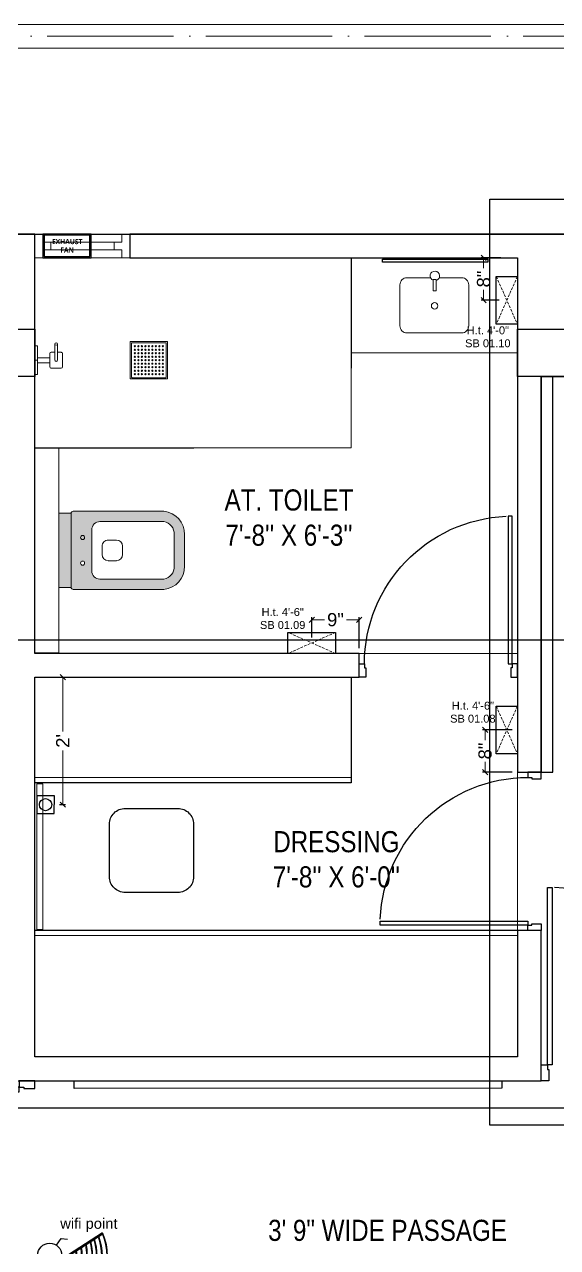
# Model space of a CAD drawing. Header units: millimetres. Extents: x 56222 to 3066687, y -650199 to -121287.
# Drawn here: x 131036.7 to 131137.8, y -182662.8 to -182430.9 of the extents above; entities that cross this region are included whole.
import ezdxf

# ---------------------------------------------------------------- set-up
doc = ezdxf.new("R2010")
doc.units = ezdxf.units.MM
doc.header["$MEASUREMENT"] = 0
doc.header["$PDMODE"] = 35
for name, pattern in [('ACAD_ISO04W100', [30, 24, -3, 0, -3]), ('DASHED', [0.75, 0.5, -0.25]), ('DASHED2', [0.375, 0.25, -0.125])]:
    doc.linetypes.add(name, pattern=pattern)
doc.layers.get('Defpoints').update_dxf_attribs({"color": 220})
for name, color, linetype, lineweight in [('$TD_AUDIT_GENERATED_(A0BDF17)', 32, 'Continuous', 30), ('COLUMN', 1, 'Continuous', 30), ('dim05', 1, 'Continuous', 13), ('el', 7, 'Continuous', 20), ('ELEC-wires', 1, 'DASHED2', 13), ('Electrical', 84, 'Continuous', 30), ('ELEVATION ( SPIRAL STAIR )', 250, 'Continuous', 9), ('FIRST FLOOR', 7, 'Continuous', 9), ('FIRST FLOOR ( DW_RAIL )', 7, 'Continuous', 9), ('FIRST FLOOR ( TEXT )', 7, 'Continuous', 9), ('FIRST FLOOR_( PLine )_', 251, 'Continuous', 30), ('FURNITURE', 32, 'Continuous', 9), ('GROUND FLOOR', 7, 'Continuous', 9), ('wall', 7, 'Continuous', 30), ('XX~SLAB ( BEAM )~ ( DIM )', 7, 'Continuous', 9)]:
    doc.layers.add(name, color=color, linetype=linetype, lineweight=lineweight)
for name, color, linetype in [('AR DOOR', 40, 'Continuous'), ('AR ELE-5', 134, 'Continuous'), ('Labels and Texts', 8, 'Continuous')]:
    doc.layers.add(name, color=color, linetype=linetype)
doc.layers.add('XX~SLAB ( PLINE )', color=251, linetype='Continuous', plot=False)
doc.styles.add('Arial', font='arial.ttf')
doc.styles.add('KATHA', font='swissc.ttf')
doc.styles.get("Standard").update_dxf_attribs({"font": 'arial.ttf', "height": 6})
doc.dimstyles.new('ISO-25', dxfattribs={"dimtxt": 2.5, "dimasz": 1, "dimexe": 0.5, "dimexo": 1, "dimtad": 0, "dimdec": 1, "dimlunit": 4, "dimtxsty": 'Standard', "dimblk": 'OBLIQUE', "dimcen": 2.5, "dimclrd": 1, "dimclre": 1, "dimclrt": 5, "dimadec": 0, "dimazin": 0, "dimtfac": 1, "dimtdec": 1, "dimtmove": 0, "dimatfit": 3, "dimfxl": 1, "dimlwd": -1, "dimarcsym": 0})

# ---------------------------------------------------------------- blocks, each defined once
blk = doc.blocks.new('A$C744D1EC1')
at = {"layer": 'FURNITURE'}
for p, q in [((-2.26, -0.39), (-2.26, 0)), ((-2.26, -0.39), (-2.26, 0)), ((0, -0.39), (0, 0)), ((0, -0.39), (0, 0)), ((2.26, -0.39), (2.26, 0)), ((2.26, -0.39), (2.26, 0)), ((-2.26, -0.39), (2.26, -0.39)), ((-2.26, -0.39), (2.26, -0.39)), ((-0.39, -0.39), (-0.39, -2.36)), ((0.39, -0.39), (0.39, -2.36)), ((-1.26, -2.56), (-1.26, -4.14)), ((-1.06, -2.36), (1.06, -2.36)), ((0, -3.15), (2.56, -3.15)), ((0, -3.55), (2.56, -3.55)), ((1.26, -2.56), (1.26, -3.15)), ((1.26, -3.55), (1.26, -4.14)), ((-1.06, -4.33), (1.06, -4.33))]:
    blk.add_line(p, q, dxfattribs=at)
for points in [[(-2.96, -15.14), (-2.96, -20.86, 0.414214), (-2.86, -20.96), (2.86, -20.96, 0.414214), (2.96, -20.86), (2.96, -15.14, 0.414214), (2.86, -15.04), (-2.86, -15.04, 0.414214)], [(-2.76, -15.34), (-2.76, -20.66, 0.414214), (-2.66, -20.76), (2.66, -20.76, 0.414214), (2.76, -20.66), (2.76, -15.34, 0.414214), (2.66, -15.24), (-2.66, -15.24, 0.414214)]]:
    blk.add_lwpolyline(points, format="xyb", close=True, dxfattribs=at)
for centre, radius in [((2.56, -3.35), 0.197), ((-2.21, -15.79), 0.0985), ((-2.21, -16.34), 0.0985), ((-2.21, -16.9), 0.0985), ((-2.21, -17.45), 0.0985), ((-1.66, -15.79), 0.0985), ((-1.66, -16.34), 0.0985), ((-1.66, -16.9), 0.0985), ((-1.66, -17.45), 0.0985), ((-1.1, -15.79), 0.0985), ((-1.1, -16.34), 0.0985), ((-1.1, -16.9), 0.0985), ((-1.1, -17.45), 0.0985), ((-0.55, -15.79), 0.0985), ((-0.55, -16.34), 0.0985), ((-0.55, -16.9), 0.0985), ((-0.55, -17.45), 0.0985), ((0, -15.79), 0.0985), ((0, -16.34), 0.0985), ((0, -16.9), 0.0985), ((0, -17.45), 0.0985), ((0.55, -15.79), 0.0985), ((0.55, -16.34), 0.0985), ((0.55, -16.9), 0.0985), ((0.55, -17.45), 0.0985), ((1.1, -15.79), 0.0985), ((1.1, -16.34), 0.0985), ((1.1, -16.9), 0.0985), ((1.1, -17.45), 0.0985), ((1.66, -15.79), 0.0985), ((1.66, -16.34), 0.0985), ((1.66, -16.9), 0.0985), ((1.66, -17.45), 0.0985), ((2.21, -15.79), 0.0985), ((2.21, -16.34), 0.0985), ((2.21, -16.9), 0.0985), ((2.21, -17.45), 0.0985), ((-2.21, -18), 0.0985), ((-2.21, -18.55), 0.0985), ((-2.21, -19.1), 0.0985), ((-1.66, -18), 0.0985), ((-1.66, -18.55), 0.0985), ((-1.66, -19.1), 0.0985), ((-1.1, -18), 0.0985), ((-1.1, -18.55), 0.0985), ((-1.1, -19.1), 0.0985), ((-0.55, -18), 0.0985), ((-0.55, -18.55), 0.0985), ((-0.55, -19.1), 0.0985), ((0, -18), 0.0985), ((0, -18.55), 0.0985), ((0, -19.1), 0.0985), ((0.55, -18), 0.0985), ((0.55, -18.55), 0.0985), ((0.55, -19.1), 0.0985), ((1.1, -18), 0.0985), ((1.1, -18.55), 0.0985), ((1.1, -19.1), 0.0985), ((1.66, -18), 0.0985), ((1.66, -18.55), 0.0985), ((1.66, -19.1), 0.0985), ((2.21, -18), 0.0985), ((2.21, -18.55), 0.0985), ((2.21, -19.1), 0.0985), ((-2.21, -19.66), 0.0985), ((-2.21, -20.21), 0.0985), ((-1.66, -19.66), 0.0985), ((-1.66, -20.21), 0.0985), ((-1.1, -19.66), 0.0985), ((-1.1, -20.21), 0.0985), ((-0.55, -19.66), 0.0985), ((-0.55, -20.21), 0.0985), ((0, -19.66), 0.0985), ((0, -20.21), 0.0985), ((0.55, -19.66), 0.0985), ((0.55, -20.21), 0.0985), ((1.1, -19.66), 0.0985), ((1.1, -20.21), 0.0985), ((1.66, -19.66), 0.0985), ((1.66, -20.21), 0.0985), ((2.21, -19.66), 0.0985), ((2.21, -20.21), 0.0985)]:
    blk.add_circle(centre, radius, dxfattribs=at)
for centre, start, end in [((-1.06, -2.56), 90, 180), ((0, -3.35), 90, 270), ((1.06, -2.56), 0, 90), ((-1.06, -4.14), 180, 270), ((1.06, -4.14), 270, 0)]:
    blk.add_arc(centre, 0.197, start, end, dxfattribs=at)
blk = doc.blocks.new('*U18')
for points in [[(0, 0), (0, 1120), (-30, 1120), (-30, 0)], [(40, 0), (0, 0), (0, -30), (-10, -30), (-10, -100), (40, -100)], [(-1160, 0), (-1120, 0), (-1120, -30), (-1110, -30), (-1110, -100), (-1160, -100)]]:
    blk.add_lwpolyline(points, close=True)
at = {"layer": 'AR ELE-5', "linetype": 'ByBlock', "ltscale": 15}
blk.add_arc((1.6, -0.7), 1121.6, 92.37301, 179.96526, dxfattribs=at)
blk = doc.blocks.new('*U19')
for points in [[(-1160, 0), (-1120, 0), (-1120, 30), (-1110, 30), (-1110, 100), (-1160, 100)], [(40, 0), (0, 0), (0, 30), (-10, 30), (-10, 100), (40, 100)], [(0, 0), (0, -1120), (-30, -1120), (-30, 0)]]:
    blk.add_lwpolyline(points, close=True)
at = {"layer": 'AR ELE-5', "linetype": 'ByBlock', "ltscale": 15}
blk.add_arc((1.6, 0.7), 1121.6, 180.03474, 267.62699, dxfattribs=at)
blk = doc.blocks.new('*U29')
for points in [[(-40, 0), (0, 0), (0, 30), (10, 30), (10, 100), (-40, 100)], [(1160, 0), (1120, 0), (1120, 30), (1110, 30), (1110, 100), (1160, 100)], [(0, 0), (0, -1120), (30, -1120), (30, 0)]]:
    blk.add_lwpolyline(points, close=True)
at = {"layer": 'AR ELE-5', "linetype": 'ByBlock', "ltscale": 15}
blk.add_arc((-1.6, 0.7), 1121.6, 272.37301, 359.96526, dxfattribs=at)
blk = doc.blocks.new('A$C3EC62B37')
at = {"layer": 'FURNITURE', "lineweight": 30, "ltscale": 0.25, "true_color": 0xffffff}
h = blk.add_hatch(color=7, dxfattribs=at)
h.dxf.hatch_style = 1
h.paths.add_polyline_path([(-12.22, 0), (-12.22, 2.35), (-26.26, 2.35), (-26.26, 0)])
h.paths.add_polyline_path([(-26.26, 2.35), (-12.22, 2.35, 0.414214), (-11.83, 2.74), (-11.83, 19.96, 0.388639), (-16.24, 23.87), (-22.38, 23.87, 0.379499), (-26.65, 19.96), (-26.65, 2.74, 0.414214)])
h.paths.add_polyline_path([(-15.35, 6.26), (-23.13, 6.26, -0.414214), (-24.7, 7.83), (-24.7, 19.96, -0.349567), (-22.37, 21.91), (-16.24, 21.91, -0.364948), (-13.78, 19.96), (-13.78, 7.83, -0.414214)], flags=16)
h.paths.add_polyline_path([(-18.46, 8.22), (-20.02, 8.22, -0.414214), (-21.2, 9.39), (-21.2, 10.96, -0.414214), (-20.02, 12.13), (-18.46, 12.13, -0.414214), (-17.28, 10.96), (-17.28, 9.39, -0.414214)], flags=0)
h.paths.add_polyline_path([(-22.06, 4.53, -1), (-21.27, 4.53, -1)], flags=16)
at = {"layer": 'FURNITURE', "color": 0, "linetype": 'ByBlock', "lineweight": -2}
for p, q in [((-22.24, 23.87), (-16.24, 23.87)), ((-22.24, 21.91), (-16.24, 21.91)), ((-26.65, 2.74), (-26.65, 19.96)), ((-24.7, 7.83), (-24.7, 19.96)), ((-13.78, 7.83), (-13.78, 19.96)), ((-11.83, 2.74), (-11.83, 19.96)), ((-20.02, 12.13), (-18.46, 12.13)), ((-21.2, 9.39), (-21.2, 10.96)), ((-17.28, 9.39), (-17.28, 10.96)), ((-20.02, 8.22), (-18.46, 8.22)), ((-23.13, 6.26), (-15.35, 6.26)), ((-26.26, 2.35), (-12.22, 2.35)), ((-26.26, 2.35), (-26.26, 0)), ((-12.22, 2.35), (-12.22, 0)), ((-26.26, 0), (-12.22, 0)), ((-26.26, 0), (-12.22, 0))]:
    blk.add_line(p, q, dxfattribs=at)
for centre in [(-21.66, 4.53), (-16.81, 4.53)]:
    blk.add_circle(centre, 0.391, dxfattribs=at)
for centre, radius, start, end in [((-22.31, 19.5), 4.37, 89.0873, 174.0395), ((-16.17, 19.5), 4.37, 5.9605, 90.9127), ((-22.31, 19.48), 2.44, 88.437, 168.6348), ((-16.17, 19.48), 2.44, 11.3652, 91.563), ((-20.02, 10.96), 1.17, 90, 180), ((-18.46, 10.96), 1.17, 0, 90), ((-20.02, 9.39), 1.17, 180, 270), ((-18.46, 9.39), 1.17, 270, 0), ((-23.13, 7.83), 1.57, 180, 270), ((-15.35, 7.83), 1.57, 270, 0), ((-26.26, 2.74), 0.391, 180, 270), ((-12.22, 2.74), 0.391, 270, 0)]:
    blk.add_arc(centre, radius, start, end, dxfattribs=at)
blk = doc.blocks.new('6616')
at = {"color": 242, "linetype": 'DASHED', "true_color": 0xcd2027}
for p, q in [((386784.79, -36915.77), (386775.78, -36911.78)), ((386784.79, -36911.78), (386775.78, -36915.77))]:
    blk.add_line(p, q, dxfattribs=at)
at = {"layer": 'ELEC-wires', "color": 5, "linetype": 'ByBlock', "lineweight": 30, "ltscale": 4}
blk.add_lwpolyline([(386775.78, -36911.78), (386784.79, -36911.78), (386784.79, -36915.77), (386775.78, -36915.77)], close=True, dxfattribs=at)
blk = doc.blocks.new('_Oblique')
at = {"layer": 'wall', "color": 0, "lineweight": -2}
blk.add_line((-0.5, -0.5), (0.5, 0.5), dxfattribs=at)
blk = doc.blocks.new('*D220')
at = {"layer": 'Defpoints', "color": 0, "lineweight": 30, "transparency": 16777216}
for p in [(131124.04, -182564.68), (131130.16, -182564.68), (131130.16, -182572.68)]:
    blk.add_point(p, dxfattribs=at)
at = {"layer": 'dim05', "color": 1, "linetype": 'Continuous', "lineweight": -2, "transparency": 16777216}
for p, q in [((131129.16, -182564.68), (131123.54, -182564.68)), ((131129.16, -182572.68), (131123.54, -182572.68))]:
    blk.add_line(p, q, dxfattribs=at)
at = {"layer": 'dim05', "color": 1, "linetype": 'Continuous', "transparency": 16777216}
for p, q in [((131124.04, -182564.68), (131124.04, -182566.62)), ((131124.04, -182572.68), (131124.04, -182570.75))]:
    blk.add_line(p, q, dxfattribs=at)
at = {"layer": 'dim05', "color": 1, "transparency": 16777216}
for p, rotation in [((131124.04, -182564.68), 90), ((131124.04, -182572.68), 270)]:
    blk.add_blockref('_Oblique', p, dxfattribs=dict(at, rotation=rotation))
at = {"layer": 'dim05', "color": 5, "lineweight": 25, "transparency": 16777216, "insert": (131124.04, -182568.68), "char_height": 2.5, "attachment_point": 5, "rotation": 90, "style": 'Arial'}
blk.add_mtext('8"', dxfattribs=at)
blk = doc.blocks.new('A$C1B9B2090')
at = {"layer": 'Electrical', "ltscale": 10}
blk.add_line((0, 4.97), (10.08, 4.97), dxfattribs=at)
at = {"layer": 'Electrical', "ltscale": 2}
for points in [[(0, 0), (10.08, 0), (10.08, 4.97), (0, 4.97)], [(0.25, 0.25), (9.83, 0.25), (9.83, 4.72), (0.25, 4.72)]]:
    blk.add_lwpolyline(points, close=True, dxfattribs=at)
at = {"layer": 'Electrical', "ltscale": 2, "insert": (1.5, 3.92), "char_height": 1.05, "width": 7.1646, "attachment_point": 1}
blk.add_mtext('\\pxqc;{\\fMalgun Gothic|b1|i0|c0|p34;\\W5.565;\\C0;\\W1;EXHAUST \\P\\W7.7995;\\W1;FAN}', dxfattribs=at)
blk = doc.blocks.new('*D191')
at = {"layer": 'Defpoints', "color": 0, "lineweight": 30, "transparency": 16777216}
for p in [(131100.16, -182543.8), (131091.16, -182548.19), (131100.16, -182550.18)]:
    blk.add_point(p, dxfattribs=at)
at = {"layer": 'dim05', "color": 1, "linetype": 'Continuous', "lineweight": -2, "transparency": 16777216}
for p, q in [((131091.16, -182547.19), (131091.16, -182543.3)), ((131100.16, -182549.18), (131100.16, -182543.3))]:
    blk.add_line(p, q, dxfattribs=at)
at = {"layer": 'dim05', "color": 1, "linetype": 'Continuous', "transparency": 16777216}
for p, q in [((131091.16, -182543.8), (131093.6, -182543.8)), ((131100.16, -182543.8), (131097.73, -182543.8))]:
    blk.add_line(p, q, dxfattribs=at)
at = {"layer": 'dim05', "color": 1, "transparency": 16777216, "rotation": 180}
blk.add_blockref('_Oblique', (131091.16, -182543.8), dxfattribs=at)
at = {"layer": 'dim05', "color": 1, "transparency": 16777216}
blk.add_blockref('_Oblique', (131100.16, -182543.8), dxfattribs=at)
at = {"layer": 'dim05', "color": 5, "lineweight": 25, "transparency": 16777216, "insert": (131095.66, -182543.8), "char_height": 2.5, "attachment_point": 5, "style": 'Arial'}
blk.add_mtext('9"', dxfattribs=at)
blk = doc.blocks.new('*D192')
at = {"layer": 'Defpoints', "color": 0, "lineweight": 30, "transparency": 16777216}
for p in [(131123.77, -182475.18), (131128.03, -182475.18), (131127.71, -182483.22)]:
    blk.add_point(p, dxfattribs=at)
at = {"layer": 'dim05', "color": 1, "linetype": 'Continuous', "lineweight": -2, "transparency": 16777216}
for p, q in [((131127.03, -182475.18), (131123.27, -182475.18)), ((131126.71, -182483.22), (131123.27, -182483.22))]:
    blk.add_line(p, q, dxfattribs=at)
at = {"layer": 'dim05', "color": 1, "linetype": 'Continuous', "transparency": 16777216}
for p, q in [((131123.77, -182475.18), (131123.77, -182477.14)), ((131123.77, -182483.22), (131123.77, -182481.27))]:
    blk.add_line(p, q, dxfattribs=at)
at = {"layer": 'dim05', "color": 1, "transparency": 16777216}
for p, rotation in [((131123.77, -182475.18), 90), ((131123.77, -182483.22), 270)]:
    blk.add_blockref('_Oblique', p, dxfattribs=dict(at, rotation=rotation))
at = {"layer": 'dim05', "color": 5, "lineweight": 25, "transparency": 16777216, "insert": (131123.77, -182479.2), "char_height": 2.5, "attachment_point": 5, "rotation": 90, "style": 'Arial'}
blk.add_mtext('8"', dxfattribs=at)
blk = doc.blocks.new('*D199')
at = {"layer": 'Defpoints', "color": 0, "lineweight": 30, "transparency": 16777216}
for p in [(131042.33, -182554.68), (131043.92, -182554.68), (131042.33, -182578.85)]:
    blk.add_point(p, dxfattribs=at)
at = {"layer": 'dim05', "color": 1, "linetype": 'Continuous', "lineweight": -2, "transparency": 16777216}
for p, q in [((131043.33, -182554.68), (131044.42, -182554.68)), ((131043.33, -182578.85), (131044.42, -182578.85))]:
    blk.add_line(p, q, dxfattribs=at)
at = {"layer": 'dim05', "color": 1, "linetype": 'Continuous', "transparency": 16777216}
for p, q in [((131043.92, -182554.68), (131043.92, -182564.97)), ((131043.92, -182578.85), (131043.92, -182568.56))]:
    blk.add_line(p, q, dxfattribs=at)
at = {"layer": 'dim05', "color": 1, "transparency": 16777216}
for p, rotation in [((131043.92, -182554.68), 90), ((131043.92, -182578.85), 270)]:
    blk.add_blockref('_Oblique', p, dxfattribs=dict(at, rotation=rotation))
at = {"layer": 'dim05', "color": 5, "lineweight": 25, "transparency": 16777216, "insert": (131043.92, -182566.77), "char_height": 2.5, "attachment_point": 5, "rotation": 90, "style": 'Arial'}
blk.add_mtext("2'", dxfattribs=at)
blk = doc.blocks.new('WIFI')
at = {"layer": '$TD_AUDIT_GENERATED_(A0BDF17)', "lineweight": 13, "true_color": 0xc7c8ca}
h = blk.add_hatch(color=9, dxfattribs=at)
h.dxf.hatch_style = 1
h.paths.add_polyline_path([(3320075.15, -510037.5), (3320075.24, -510037.64, -0.206837), (3320083.72, -510037.64), (3320083.82, -510037.5, 0.208331)])
h.paths.add_polyline_path([(3320075.66, -510038.29), (3320075.76, -510038.44, -0.179121), (3320083.18, -510038.42), (3320083.28, -510038.28, 0.181041)])
h.paths.add_polyline_path([(3320076.19, -510039.11), (3320076.29, -510039.25, -0.151306), (3320082.61, -510039.23), (3320082.71, -510039.09, 0.153663)])
h.paths.add_polyline_path([(3320076.65, -510039.81), (3320076.74, -510039.95, -0.127939), (3320082.13, -510039.93), (3320082.23, -510039.78, 0.130675)])
h.paths.add_polyline_path([(3320077.21, -510040.67), (3320077.31, -510040.82, -0.099586), (3320081.53, -510040.79), (3320081.63, -510040.64, 0.102799)])
h.paths.add_polyline_path([(3320077.79, -510041.56), (3320077.89, -510041.71, -0.070714), (3320080.9, -510041.69), (3320081.01, -510041.54, 0.074439)])
h.paths.add_polyline_path([(3320080.36, -510042.46, 0.045415), (3320078.39, -510042.48), (3320078.5, -510042.64, -0.041129), (3320080.25, -510042.62)])
at = {"layer": '$TD_AUDIT_GENERATED_(A0BDF17)', "color": 5, "lineweight": 53}
for q in [(3320075.15, -510037.5), (3320083.82, -510037.5)]:
    blk.add_line((3320079.34, -510043.93), q, dxfattribs=at)
at = {"layer": '$TD_AUDIT_GENERATED_(A0BDF17)', "lineweight": 13}
for centre, radius, start, end in [((3320079.48, -510047.46), 10.86, 66.4636, 113.5364), ((3320079.48, -510048.46), 10.86, 69.5551, 110.602), ((3320079.48, -510048.46), 10.69, 69.7839, 110.4045), ((3320079.48, -510049.45), 10.86, 72.6901, 107.6338), ((3320079.48, -510049.45), 10.69, 72.9716, 107.3874), ((3320079.48, -510050.29), 10.86, 75.3462, 105.1259), ((3320079.48, -510051.29), 10.86, 78.5929, 102.0702), ((3320079.48, -510051.29), 10.69, 78.9794, 101.7278), ((3320079.48, -510052.28), 10.86, 81.9217, 98.9505), ((3320079.48, -510052.28), 10.69, 82.3715, 98.5509), ((3320079.48, -510053.28), 10.86, 85.3513, 95.7524), ((3320079.48, -510053.28), 10.69, 85.8705, 95.2913)]:
    blk.add_arc(centre, radius, start, end, dxfattribs=at)
at = {"layer": '$TD_AUDIT_GENERATED_(A0BDF17)', "color": 252, "lineweight": 13, "true_color": 0x939598}
blk.add_arc((3320079.48, -510047.46), 10.69, 66.6419, 113.3863, dxfattribs=at)
at = {"layer": 'Labels and Texts', "lineweight": 13}
blk.add_arc((3320079.48, -510050.29), 10.69, 75.6739, 104.837, dxfattribs=at)

msp = doc.modelspace()

# ---------------------------------------------------------------- linework, layer by layer
at = {"layer": 'COLUMN'}
for points in [[(131029.664, -182488.684), (131038.664, -182488.684), (131038.664, -182497.684), (131029.664, -182497.684)], [(131130.164, -182488.684), (131139.164, -182488.684), (131139.164, -182497.684), (131130.164, -182497.684)]]:
    msp.add_lwpolyline(points, close=True, dxfattribs=at)
at = {"layer": 'ELEVATION ( SPIRAL STAIR )', "color": 5}
msp.add_lwpolyline([(131039.015, -182574.875), (131040.165, -182574.875), (131040.165, -182602.494), (131039.015, -182602.494)], close=True, dxfattribs=at)
at = {"layer": 'FIRST FLOOR'}
for p, q in [((130875.164, -182470.684), (131275.664, -182470.684)), ((131038.664, -182550.184), (131038.664, -182470.684)), ((131056.664, -182475.184), (131056.664, -182470.684)), ((131038.664, -182475.184), (131130.164, -182475.184)), ((131130.164, -182626.684), (131130.164, -182475.184)), ((131134.664, -182572.684), (131134.664, -182497.684)), ((131038.664, -182550.184), (131130.164, -182550.184)), ((131100.164, -182554.684), (131100.164, -182550.184)), ((131038.664, -182554.684), (131100.164, -182554.684)), ((131038.664, -182554.684), (131038.664, -182626.684)), ((131130.164, -182572.684), (131134.664, -182572.684)), ((131130.164, -182602.684), (131134.664, -182602.684)), ((131134.664, -182631.184), (131134.664, -182602.684)), ((131038.664, -182626.684), (131130.164, -182626.684)), ((131034.164, -182631.184), (131134.664, -182631.184))]:
    msp.add_line(p, q, dxfattribs=at)
at = {"layer": 'FIRST FLOOR ( DW_RAIL )'}
msp.add_lwpolyline([(131056.664, -182470.684), (131055.164, -182470.684), (131055.164, -182472.184), (131053.664, -182472.184), (131053.664, -182473.684), (131041.664, -182473.684), (131041.664, -182472.184), (131040.164, -182472.184), (131040.164, -182470.684), (131038.664, -182470.684), (131038.664, -182475.184), (131040.164, -182475.184), (131040.164, -182473.684), (131041.664, -182473.684), (131041.664, -182472.184), (131053.664, -182472.184), (131053.664, -182473.684), (131055.164, -182473.684), (131055.164, -182475.184), (131056.664, -182475.184), (131056.664, -182470.684), (131038.664, -182470.684), (131038.664, -182475.184), (131056.664, -182475.184)], close=True, dxfattribs=at)
at = {"layer": 'FIRST FLOOR_( PLine )_'}
for p, q in [((131038.664, -182470.684), (130875.164, -182470.684)), ((131038.664, -182550.184), (131038.664, -182470.684)), ((131100.164, -182550.184), (131038.664, -182550.184)), ((131100.164, -182554.684), (131100.164, -182550.184)), ((131038.664, -182626.684), (131038.664, -182554.684)), ((131038.664, -182554.684), (131100.164, -182554.684)), ((131134.664, -182602.684), (131130.164, -182602.684)), ((131130.164, -182602.684), (131130.164, -182626.684)), ((131134.664, -182631.184), (131134.664, -182602.684)), ((131130.164, -182626.684), (131038.664, -182626.684)), ((131034.164, -182631.184), (131134.664, -182631.184))]:
    msp.add_line(p, q, dxfattribs=at)
msp.add_lwpolyline([(131139.164, -182475.184), (131170.664, -182475.184), (131170.664, -182470.684), (131056.664, -182470.684), (131056.664, -182475.184), (131130.164, -182475.184), (131130.164, -182572.684), (131134.664, -182572.684), (131134.664, -182497.684), (131139.164, -182497.684)], close=True, dxfattribs=at)
at = {"layer": 'FURNITURE'}
for p, q in [((131098.664, -182511.184), (131098.664, -182475.184)), ((131130.164, -182475.184), (131098.664, -182475.184)), ((131098.664, -182475.184), (131098.664, -182491.991)), ((131130.164, -182493.19), (131130.164, -182475.184)), ((131098.664, -182493.19), (131130.164, -182493.19)), ((131098.664, -182511.184), (131038.664, -182511.184)), ((131098.665, -182573.684), (131038.664, -182573.684)), ((131130.164, -182603.684), (131038.664, -182603.684))]:
    msp.add_line(p, q, dxfattribs=at)
at = {"layer": 'FURNITURE', "color": 5, "lineweight": 30, "ltscale": 10000}
for p, q in [((131098.664, -182475.184), (131098.664, -182496.095)), ((131038.664, -182511.184), (131068.772, -182511.184))]:
    msp.add_line(p, q, dxfattribs=at)
at = {"layer": 'FURNITURE', "lineweight": 30}
for p, q in [((131098.665, -182554.736), (131098.665, -182574.736)), ((131098.665, -182574.684), (131038.664, -182574.684)), ((131130.164, -182602.684), (131038.664, -182602.684))]:
    msp.add_line(p, q, dxfattribs=at)
at = {"layer": 'FURNITURE', "color": 5, "lineweight": 30, "ltscale": 10000}
msp.add_lwpolyline([(131104.578, -182475.439), (131124.546, -182475.439), (131124.546, -182475.998), (131104.578, -182475.998)], close=True, dxfattribs=at)
at = {"layer": 'FURNITURE'}
msp.add_lwpolyline([(131115.333, -182478.958), (131119.604, -182478.958, -0.4142136), (131120.937, -182480.29), (131120.937, -182488.09, -0.4142136), (131119.605, -182489.422), (131109.223, -182489.422, -0.4142136), (131107.891, -182488.09), (131107.891, -182480.29, -0.4142136), (131109.223, -182478.958), (131113.697, -182478.958)], format="xyb", dxfattribs=at)
msp.add_lwpolyline([(131115.333, -182478.958), (131119.604, -182478.958, -0.4142136), (131120.937, -182480.29), (131120.937, -182488.09, -0.4142136), (131119.605, -182489.422), (131109.223, -182489.422, -0.4142136), (131107.891, -182488.09), (131107.891, -182480.29, -0.4142136), (131109.223, -182478.958), (131113.697, -182478.958)], format="xyb", dxfattribs=at)
for points in [[(131114.202, -182479.311), (131114.202, -182481.413), (131114.738, -182481.413), (131114.738, -182479.311)], [(131114.202, -182479.311), (131114.202, -182481.413), (131114.738, -182481.413), (131114.738, -182479.311)], [(131043.164, -182550.09), (131038.664, -182550.09), (131038.664, -182511.184), (131043.164, -182511.184)]]:
    msp.add_lwpolyline(points, close=True, dxfattribs=at)
at = {"layer": 'FURNITURE', "lineweight": 30}
for points in [[(131136.914, -182497.684), (131134.664, -182497.684), (131134.664, -182572.684), (131136.914, -182572.684)], [(131046.113, -182631.207), (131127.215, -182631.184), (131127.215, -182632.628), (131046.113, -182632.651)]]:
    msp.add_lwpolyline(points, close=True, dxfattribs=at)
msp.add_lwpolyline([(131055.788, -182579.555), (131065.756, -182579.555, -0.4142136), (131068.756, -182582.555), (131068.756, -182592.511, -0.4142136), (131065.756, -182595.511), (131055.788, -182595.511, -0.4142136), (131052.788, -182592.511), (131052.788, -182582.555, -0.4142136)], format="xyb", close=True, dxfattribs=at)
at = {"layer": 'FURNITURE', "color": 1, "lineweight": 30, "ltscale": 4}
msp.add_lwpolyline([(131042.741, -182662.398), (131043.66, -182661.073), (131044.843, -182661.26)], dxfattribs=at)
at = {"layer": 'FURNITURE'}
msp.add_circle((131114.47, -182484.267), 0.613, dxfattribs=at)
msp.add_circle((131114.47, -182484.267), 0.613, dxfattribs=at)
at = {"layer": 'FURNITURE', "color": 1, "lineweight": 30, "ltscale": 4}
msp.add_circle((131041.457, -182664.296), 2.291, dxfattribs=at)
at = {"layer": 'FURNITURE'}
msp.add_arc((131114.515, -182478.595), 0.895, 284.4676, 249.53074, dxfattribs=at)
msp.add_arc((131114.515, -182478.595), 0.895, 284.4676, 249.53074, dxfattribs=at)
at = {"layer": 'GROUND FLOOR'}
for p, q in [((130775.414, -182430.934), (131275.664, -182430.934)), ((130779.914, -182435.434), (131275.664, -182435.434))]:
    msp.add_line(p, q, dxfattribs=at)
at = {"layer": 'GROUND FLOOR', "color": 1, "linetype": 'ACAD_ISO04W100'}
msp.add_lwpolyline([(131275.664, -182433.184), (130777.664, -182433.184), (130777.664, -182895.684), (131275.664, -182895.684)], dxfattribs=at)
at = {"layer": 'XX~SLAB ( BEAM )~ ( DIM )', "lineweight": 30}
for points in [[(131124.922, -182464.055), (131294.599, -182464.055), (131294.599, -182639.612), (131124.922, -182639.612)], [(131032.246, -182547.599), (131140.339, -182547.599), (131140.339, -182636.367), (131032.246, -182636.367)]]:
    msp.add_lwpolyline(points, close=True, dxfattribs=at)
at = {"layer": 'XX~SLAB ( BEAM )~ ( DIM )', "color": 6, "lineweight": 30}
msp.add_lwpolyline([(131039.006, -182580.507), (131042.324, -182580.507), (131042.341, -182577.197), (131039.023, -182577.197)], close=True, dxfattribs=at)
msp.add_circle((131040.678, -182578.852), 1.155, dxfattribs=at)
at = {"layer": 'XX~SLAB ( PLINE )'}
msp.add_lwpolyline([(130870.664, -182470.684), (131275.664, -182470.684), (131275.664, -182781.184), (131266.664, -182781.184), (131246.859, -182781.184), (131206.522, -182781.184), (131181.164, -182781.184), (131038.664, -182781.184), (131038.664, -182817.184), (130870.664, -182817.184)], close=True, dxfattribs=at)

# ---------------------------------------------------------------- block references
at = {"xscale": 0.9052782660299882, "yscale": 0.9052782660299882, "zscale": 0.9052782660299882}
msp.add_blockref('A$C1B9B2090', (131040.164, -182475.183), dxfattribs=at)
at = {"color": 1, "lineweight": 35, "rotation": 270}
msp.add_blockref('WIFI', (641089.04, 3137415.053), dxfattribs=at)
at = {"layer": 'AR DOOR', "linetype": 'ByBlock', "lineweight": -2, "extrusion": (0, 0, -1)}
for name, p, xscale, yscale, zscale, rotation in [('*U19', (-131129.164, -182552.184), 0.02500000000004618, 0.02500000000004618, -0.02500000000004618, 180), ('*U29', (-131132.164, -182601.684), 0.02500000000004618, 0.02500000000004618, -0.02500000000004618, 90), ('*U19', (-131135.864, -182628.184), -0.02999999999996949, 0.02999999999996949, -0.02999999999996949, 180), ('*U18', (-131035.664, -182632.384), -0.02999999999996949, 0.02999999999996949, -0.02999999999996949, 270)]:
    msp.add_blockref(name, p, dxfattribs=dict(at, xscale=xscale, yscale=yscale, zscale=zscale, rotation=rotation))
at = {"layer": 'el', "color": 1, "rotation": 90}
for p in [(94214.393, -569263.508), (94214.393, -569344.971)]:
    msp.add_blockref('6616', p, dxfattribs=at)
at = {"layer": 'el', "color": 1}
msp.add_blockref('6616', (-255689.123, -145634.413), dxfattribs=at)
at = {"layer": 'FURNITURE', "linetype": 'Continuous', "xscale": 1.200000000076199, "yscale": 1.200000000076199, "zscale": 1.200000000076199, "rotation": 90.00018639057082}
msp.add_blockref('A$C744D1EC1', (131038.664, -182494.59), dxfattribs=at)
at = {"layer": 'FURNITURE', "xscale": -1, "rotation": 270}
msp.add_blockref('A$C3EC62B37', (131043.164, -182511.398), dxfattribs=at)

# ---------------------------------------------------------------- texts
at = {"layer": 'Electrical', "color": 240, "true_color": 0xed1f24, "transparency": 33554687}
for s, p in [('H.t. 4\'-0"', (131120.564, -182489.669)), ('H.t. 4\'-6"', (131081.647, -182543.072)), ('H.t. 4\'-6"', (131117.724, -182560.834))]:
    msp.add_text(s, height=1.5, dxfattribs=at).set_placement(p)
at = {"layer": 'Electrical', "color": 5, "transparency": 33554687}
for s, height, p in [('SB 01.10', 1.5, (131120.251, -182492.131)), ('SB 01.09', 1.5, (131081.335, -182545.535)), ('SB 01.08', 1.5, (131117.412, -182563.296)), ('wifi point', 2, (131043.449, -182659.265, 0.029))]:
    msp.add_text(s, height=height, dxfattribs=at).set_placement(p)
at = {"layer": 'FIRST FLOOR ( TEXT )', "char_height": 4, "attachment_point": 5, "style": 'KATHA'}
for s, insert in [("AT. TOILET\\P7'-8'' X 6'-3''", (131086.848, -182524.451)), ("DRESSING\\P7'-8'' X 6'-0''", (131095.833, -182589.233)), ('3\' 9" WIDE PASSAGE', (131105.537, -182659.585))]:
    msp.add_mtext(s, dxfattribs=dict(at, insert=insert))

# ---------------------------------------------------------------- dimensions: what is measured, and where the dimension line sits
at = {"layer": 'dim05', "color": 27, "lineweight": 25, "true_color": 0x7d5120}
for base, p1, p2, picture, middle in [((131123.766, -182475.184), (131127.71, -182483.221), (131128.028, -182475.184), '*D192', (131123.766, -182479.202)), ((131043.919, -182554.684), (131042.333, -182578.852), (131042.333, -182554.684), '*D199', (131043.919, -182566.768)), ((131124.037, -182564.684), (131130.164, -182572.684), (131130.164, -182564.684), '*D220', (131124.037, -182568.684))]:
    dim = msp.add_linear_dim(base=base, p1=p1, p2=p2, angle=90, dimstyle='ISO-25', override={"dimtxsty": 'Arial'}, dxfattribs=at)
    dim.commit()
    dim.dimension.update_dxf_attribs({"geometry": picture, "text_midpoint": middle})
dim = msp.add_linear_dim(base=(131100.164, -182543.799), p1=(131091.164, -182548.19), p2=(131100.164, -182550.184), dimstyle='ISO-25', override={"dimtxsty": 'Arial'}, dxfattribs=at)
dim.commit()
dim.dimension.update_dxf_attribs({"geometry": '*D191', "text_midpoint": (131095.664, -182543.799)})

doc.saveas('drawing.dxf')
